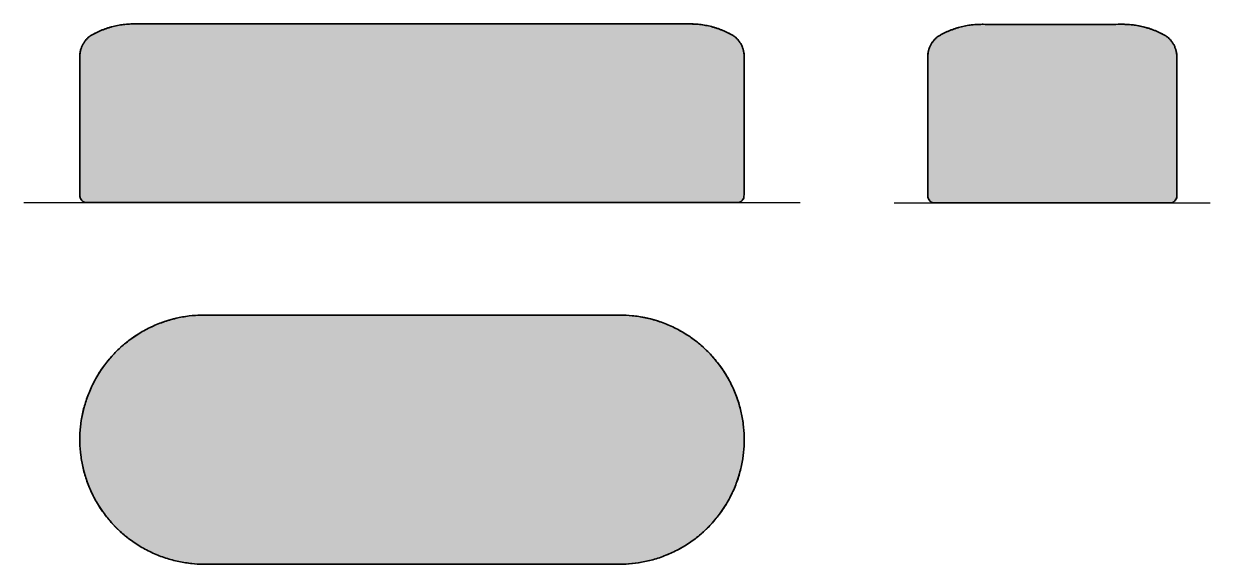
# Model space of a CAD drawing. Header units: millimetres. Extents: x 0 to 2857, y -871 to 431.
import ezdxf

# ---------------------------------------------------------------- set-up
doc = ezdxf.new("R2010")
doc.units = ezdxf.units.MM
doc.linetypes.add('Dots', pattern=[1, 0, -1])
doc.layers.add('Blocks', color=7, linetype='Continuous')
doc.layers.add('Blocks$Fill', color=7, linetype='Continuous', true_color=0xffffff)
for name, color, linetype, lineweight, true_color in [('Blocks$Inner', 7, 'Continuous', 25, 0x007f00), ('Blocks$Outline', 7, 'Continuous', 35, 0xff3f3f), ('Groud', 7, 'Dots', 25, 0x243775)]:
    doc.layers.add(name, color=color, linetype=linetype, lineweight=lineweight, true_color=true_color)

# ---------------------------------------------------------------- blocks, each defined once
blk = doc.blocks.new('Proto Bench Side')
at = {"layer": 'Blocks$Fill'}
blk.add_hatch(color=256, dxfattribs=at).paths.add_polyline_path([(-1720.1, 0), (-150.1, 0), (-149.7, 0), (-149.4, 0.1), (-149.1, 0.1), (-148.7, 0.2), (-148.4, 0.2), (-148.1, 0.3), (-147.7, 0.4), (-147.4, 0.5), (-147.1, 0.6), (-146.7, 0.7), (-146.4, 0.8), (-146, 0.9), (-145.7, 1), (-145.4, 1.1), (-145, 1.3), (-144.7, 1.4), (-144.4, 1.6), (-144.1, 1.7), (-143.7, 1.9), (-143.4, 2.1), (-143.1, 2.3), (-142.8, 2.5), (-142.5, 2.7), (-142.2, 2.9), (-141.9, 3.1), (-141.6, 3.3), (-141.3, 3.5), (-141, 3.8), (-140.7, 4), (-140.4, 4.3), (-140.1, 4.5), (-139.9, 4.8), (-139.6, 5.1), (-139.3, 5.3), (-139.1, 5.6), (-138.9, 5.9), (-138.6, 6.2), (-138.4, 6.5), (-138.2, 6.8), (-138, 7.1), (-137.7, 7.4), (-137.5, 7.7), (-137.3, 8), (-137.2, 8.3), (-137, 8.7), (-136.8, 9), (-136.7, 9.3), (-136.5, 9.6), (-136.4, 10), (-136.2, 10.3), (-136.1, 10.6), (-136, 11), (-135.8, 11.3), (-135.7, 11.6), (-135.6, 12), (-135.5, 12.3), (-135.5, 12.7), (-135.4, 13), (-135.3, 13.3), (-135.2, 13.7), (-135.2, 14), (-135.1, 14.3), (-135.1, 14.7), (-135.1, 15), (-135.1, 354.4), (-135.2, 356), (-135.3, 357.7), (-135.5, 359.3), (-135.8, 361), (-136.1, 362.6), (-136.4, 364.3), (-136.8, 366), (-137.2, 367.6), (-137.7, 369.2), (-138.2, 370.9), (-138.8, 372.5), (-139.4, 374.1), (-140.1, 375.7), (-140.8, 377.3), (-141.5, 378.8), (-142.3, 380.4), (-143.1, 381.9), (-144, 383.4), (-144.9, 384.8), (-145.9, 386.3), (-146.9, 387.7), (-147.9, 389.1), (-148.9, 390.4), (-150, 391.7), (-151.2, 393), (-152.3, 394.2), (-153.5, 395.4), (-154.7, 396.6), (-156, 397.7), (-157.2, 398.8), (-158.5, 399.9), (-159.8, 400.9), (-165.9, 404.4), (-172.2, 407.7), (-178.5, 410.8), (-185, 413.7), (-191.6, 416.4), (-198.3, 418.8), (-205.1, 421), (-212, 423), (-218.9, 424.7), (-225.9, 426.2), (-232.9, 427.5), (-240, 428.5), (-247.1, 429.2), (-254.1, 429.7), (-261.2, 430), (-268.2, 430), (-1601.9, 430), (-1609, 430), (-1616, 429.7), (-1623.1, 429.2), (-1630.2, 428.5), (-1637.2, 427.5), (-1644.2, 426.2), (-1651.2, 424.7), (-1658.2, 423), (-1665, 421), (-1671.8, 418.8), (-1678.5, 416.4), (-1685.1, 413.7), (-1691.6, 410.8), (-1698, 407.7), (-1704.2, 404.4), (-1710.3, 400.9), (-1711.6, 399.9), (-1712.9, 398.8), (-1714.2, 397.7), (-1715.4, 396.6), (-1716.6, 395.4), (-1717.8, 394.2), (-1719, 393), (-1720.1, 391.7), (-1721.2, 390.4), (-1722.3, 389.1), (-1723.3, 387.7), (-1724.3, 386.3), (-1725.2, 384.8), (-1726.1, 383.4), (-1727, 381.9), (-1727.8, 380.4), (-1728.6, 378.8), (-1729.4, 377.3), (-1730.1, 375.7), (-1730.7, 374.1), (-1731.4, 372.5), (-1731.9, 370.9), (-1732.5, 369.2), (-1732.9, 367.6), (-1733.4, 366), (-1733.7, 364.3), (-1734.1, 362.6), (-1734.4, 361), (-1734.6, 359.3), (-1734.8, 357.7), (-1735, 356), (-1735.1, 354.4), (-1735.1, 15), (-1735, 14.7), (-1735, 14.3), (-1734.9, 14), (-1734.9, 13.7), (-1734.8, 13.3), (-1734.8, 13), (-1734.7, 12.7), (-1734.6, 12.3), (-1734.5, 12), (-1734.4, 11.6), (-1734.3, 11.3), (-1734.2, 11), (-1734.1, 10.6), (-1733.9, 10.3), (-1733.8, 10), (-1733.6, 9.6), (-1733.5, 9.3), (-1733.3, 9), (-1733.2, 8.7), (-1733, 8.3), (-1732.8, 8), (-1732.6, 7.7), (-1732.4, 7.4), (-1732.2, 7.1), (-1732, 6.8), (-1731.8, 6.5), (-1731.5, 6.2), (-1731.3, 5.9), (-1731, 5.6), (-1730.8, 5.3), (-1730.5, 5.1), (-1730.3, 4.8), (-1730, 4.5), (-1729.7, 4.3), (-1729.5, 4), (-1729.2, 3.8), (-1728.9, 3.5), (-1728.6, 3.3), (-1728.3, 3.1), (-1728, 2.9), (-1727.7, 2.7), (-1727.4, 2.5), (-1727.1, 2.3), (-1726.7, 2.1), (-1726.4, 1.9), (-1726.1, 1.7), (-1725.8, 1.6), (-1725.4, 1.4), (-1725.1, 1.3), (-1724.8, 1.1), (-1724.4, 1), (-1724.1, 0.9), (-1723.8, 0.8), (-1723.4, 0.7), (-1723.1, 0.6), (-1722.8, 0.5), (-1722.4, 0.4), (-1722.1, 0.3), (-1721.7, 0.2), (-1721.4, 0.2), (-1721.1, 0.1), (-1720.7, 0.1), (-1720.4, 0)], flags=0)
at = {"layer": 'Blocks$Inner', "linetype": 'ByBlock'}
for p, q in [((-268.2, 430), (-1601.9, 430)), ((-1735.1, 354.4), (-1735.1, 15)), ((-135.1, 15), (-135.1, 354.4)), ((-1720.1, 0), (-150.1, 0))]:
    blk.add_line(p, q, dxfattribs=at)
for centre, radius, start, end in [((-1604.9, 224.9), 205.1, 89.1628, 120.9188), ((-265.2, 224.9), 205.1, 59.0812, 90.8372), ((-1672.9, 351.1), 62.3, 126.9552, 176.9854), ((-197.3, 351.1), 62.3, 3.0146, 53.0448), ((-1718.5, 16.5), 16.6, 185.304, 264.7063), ((-151.6, 16.5), 16.6, 275.2937, 354.696)]:
    blk.add_arc(centre, radius, start, end, dxfattribs=at)
at = {"layer": 'Blocks$Outline'}
blk.add_rational_spline([(-1720.1, 0), (-935.1, 0), (-150.1, 0), (-136.3, 1.3), (-135.1, 15), (-135.1, 184.7), (-135.1, 354.4), (-136.6, 383.4), (-159.8, 400.9), (-209.9, 430.9), (-268.2, 430), (-935.1, 430), (-1601.9, 430), (-1660.3, 430.9), (-1710.3, 400.9), (-1733.5, 383.4), (-1735.1, 354.4), (-1735.1, 184.7), (-1735.1, 15), (-1733.8, 1.3), (-1720.1, 0)], [1, 1, 1, 0.769386525014, 1, 1, 1, 0.906196593108, 1, 0.961846594235, 1, 1, 1, 0.961846594235, 1, 0.906196593108, 1, 1, 1, 0.769386525014, 1], degree=2, knots=[0, 0, 0, 1570.000529, 1570.000529, 1593.008937, 1593.008937, 1932.378501, 1932.378501, 1986.783279, 1986.783279, 2100.450242, 2100.450242, 3434.180032, 3434.180032, 3547.846995, 3547.846995, 3602.251773, 3602.251773, 3941.621337, 3941.621337, 3964.629745, 3964.629745, 3964.629745], dxfattribs=at)
blk = doc.blocks.new('Proto Bench End')
at = {"layer": 'Blocks$Fill'}
blk.add_hatch(color=256, dxfattribs=at).paths.add_polyline_path([(-665.5, 0), (-95.5, 0), (-95.1, 0), (-94.8, 0.1), (-94.5, 0.1), (-94.1, 0.2), (-93.8, 0.2), (-93.5, 0.3), (-93.1, 0.4), (-92.8, 0.5), (-92.5, 0.6), (-92.1, 0.7), (-91.8, 0.8), (-91.4, 0.9), (-91.1, 1), (-90.8, 1.1), (-90.4, 1.3), (-90.1, 1.4), (-89.8, 1.6), (-89.5, 1.7), (-89.1, 1.9), (-88.8, 2.1), (-88.5, 2.3), (-88.2, 2.5), (-87.9, 2.7), (-87.6, 2.9), (-87.3, 3.1), (-87, 3.3), (-86.7, 3.5), (-86.4, 3.8), (-86.1, 4), (-85.8, 4.3), (-85.5, 4.5), (-85.3, 4.8), (-85, 5.1), (-84.7, 5.3), (-84.5, 5.6), (-84.3, 5.9), (-84, 6.2), (-83.8, 6.5), (-83.6, 6.8), (-83.4, 7.1), (-83.1, 7.4), (-82.9, 7.7), (-82.8, 8), (-82.6, 8.3), (-82.4, 8.7), (-82.2, 9), (-82.1, 9.3), (-81.9, 9.6), (-81.8, 10), (-81.6, 10.3), (-81.5, 10.6), (-81.4, 11), (-81.2, 11.3), (-81.1, 11.6), (-81, 12), (-80.9, 12.3), (-80.9, 12.7), (-80.8, 13), (-80.7, 13.3), (-80.6, 13.7), (-80.6, 14), (-80.5, 14.3), (-80.5, 14.7), (-80.5, 15), (-80.5, 354.4), (-80.6, 356), (-80.7, 357.7), (-80.9, 359.3), (-81.2, 361), (-81.5, 362.6), (-81.8, 364.3), (-82.2, 366), (-82.6, 367.6), (-83.1, 369.2), (-83.6, 370.9), (-84.2, 372.5), (-84.8, 374.1), (-85.5, 375.7), (-86.2, 377.3), (-86.9, 378.8), (-87.7, 380.4), (-88.5, 381.9), (-89.4, 383.4), (-90.3, 384.8), (-91.3, 386.3), (-92.3, 387.7), (-93.3, 389.1), (-94.4, 390.4), (-95.4, 391.7), (-96.6, 393), (-97.7, 394.2), (-98.9, 395.4), (-100.1, 396.6), (-101.4, 397.7), (-102.6, 398.8), (-103.9, 399.9), (-105.2, 400.9), (-111.3, 404.4), (-117.6, 407.7), (-123.9, 410.8), (-130.4, 413.7), (-137, 416.4), (-143.7, 418.8), (-150.5, 421), (-157.4, 423), (-164.3, 424.7), (-171.3, 426.2), (-178.3, 427.5), (-185.4, 428.5), (-192.5, 429.2), (-199.5, 429.7), (-206.6, 430), (-213.6, 430), (-547.3, 430), (-554.4, 430), (-561.4, 429.7), (-568.5, 429.2), (-575.6, 428.5), (-582.6, 427.5), (-589.6, 426.2), (-596.6, 424.7), (-603.6, 423), (-610.4, 421), (-617.2, 418.8), (-623.9, 416.4), (-630.5, 413.7), (-637, 410.8), (-643.4, 407.7), (-649.6, 404.4), (-655.7, 400.9), (-657, 399.9), (-658.3, 398.8), (-659.6, 397.7), (-660.8, 396.6), (-662, 395.4), (-663.2, 394.2), (-664.4, 393), (-665.5, 391.7), (-666.6, 390.4), (-667.7, 389.1), (-668.7, 387.7), (-669.7, 386.3), (-670.6, 384.8), (-671.5, 383.4), (-672.4, 381.9), (-673.2, 380.4), (-674, 378.8), (-674.8, 377.3), (-675.5, 375.7), (-676.1, 374.1), (-676.8, 372.5), (-677.3, 370.9), (-677.9, 369.2), (-678.3, 367.6), (-678.8, 366), (-679.1, 364.3), (-679.5, 362.6), (-679.8, 361), (-680, 359.3), (-680.2, 357.7), (-680.4, 356), (-680.5, 354.4), (-680.5, 15), (-680.4, 14.7), (-680.4, 14.3), (-680.3, 14), (-680.3, 13.7), (-680.2, 13.3), (-680.2, 13), (-680.1, 12.7), (-680, 12.3), (-679.9, 12), (-679.8, 11.6), (-679.7, 11.3), (-679.6, 11), (-679.5, 10.6), (-679.3, 10.3), (-679.2, 10), (-679, 9.6), (-678.9, 9.3), (-678.7, 9), (-678.6, 8.7), (-678.4, 8.3), (-678.2, 8), (-678, 7.7), (-677.8, 7.4), (-677.6, 7.1), (-677.4, 6.8), (-677.2, 6.5), (-676.9, 6.2), (-676.7, 5.9), (-676.4, 5.6), (-676.2, 5.3), (-675.9, 5.1), (-675.7, 4.8), (-675.4, 4.5), (-675.1, 4.3), (-674.9, 4), (-674.6, 3.8), (-674.3, 3.5), (-674, 3.3), (-673.7, 3.1), (-673.4, 2.9), (-673.1, 2.7), (-672.8, 2.5), (-672.5, 2.3), (-672.1, 2.1), (-671.8, 1.9), (-671.5, 1.7), (-671.2, 1.6), (-670.8, 1.4), (-670.5, 1.3), (-670.2, 1.1), (-669.8, 1), (-669.5, 0.9), (-669.2, 0.8), (-668.8, 0.7), (-668.5, 0.6), (-668.2, 0.5), (-667.8, 0.4), (-667.5, 0.3), (-667.1, 0.2), (-666.8, 0.2), (-666.5, 0.1), (-666.1, 0.1), (-665.8, 0)], flags=0)
at = {"layer": 'Blocks$Inner', "linetype": 'ByBlock'}
for p, q in [((-213.6, 430), (-547.3, 430)), ((-680.5, 354.4), (-680.5, 15)), ((-80.5, 15), (-80.5, 354.4)), ((-665.5, 0), (-95.5, 0))]:
    blk.add_line(p, q, dxfattribs=at)
for centre, radius, start, end in [((-550.3, 224.9), 205.1, 89.1628, 120.9188), ((-210.6, 224.9), 205.1, 59.0812, 90.8372), ((-618.3, 351.1), 62.3, 126.9552, 176.9854), ((-142.7, 351.1), 62.3, 3.0146, 53.0448), ((-663.9, 16.5), 16.6, 185.304, 264.7063), ((-97, 16.5), 16.6, 275.2937, 354.696)]:
    blk.add_arc(centre, radius, start, end, dxfattribs=at)
at = {"layer": 'Blocks$Outline'}
blk.add_rational_spline([(-665.5, 0), (-380.5, 0), (-95.5, 0), (-81.7, 1.3), (-80.5, 15), (-80.5, 184.7), (-80.5, 354.4), (-82, 383.4), (-105.2, 400.9), (-155.3, 430.9), (-213.6, 430), (-380.5, 430), (-547.3, 430), (-605.7, 430.9), (-655.7, 400.9), (-678.9, 383.4), (-680.5, 354.4), (-680.5, 184.7), (-680.5, 15), (-679.2, 1.3), (-665.5, 0)], [1, 1, 1, 0.769386525014, 1, 1, 1, 0.906196593108, 1, 0.961846594235, 1, 1, 1, 0.961846594235, 1, 0.906196593108, 1, 1, 1, 0.769386525014, 1], degree=2, knots=[0, 0, 0, 570.000529, 570.000529, 593.008937, 593.008937, 932.378501, 932.378501, 986.783279, 986.783279, 1100.450242, 1100.450242, 1434.180032, 1434.180032, 1547.846995, 1547.846995, 1602.251773, 1602.251773, 1941.621337, 1941.621337, 1964.629745, 1964.629745, 1964.629745], dxfattribs=at)
blk = doc.blocks.new('Proto Bench Top')
at = {"layer": 'Blocks$Fill'}
blk.add_hatch(color=256, dxfattribs=at).paths.add_polyline_path([(-300, 300), (-1300, 300), (-1306.7, 299.9), (-1313.4, 299.7), (-1320.1, 299.3), (-1327, 298.8), (-1333.8, 298.1), (-1340.7, 297.2), (-1347.6, 296.2), (-1354.6, 295), (-1361.6, 293.6), (-1368.6, 292.1), (-1375.5, 290.3), (-1382.5, 288.4), (-1389.5, 286.3), (-1396.5, 284), (-1403.5, 281.6), (-1410.4, 278.9), (-1417.3, 276.1), (-1424.2, 273.1), (-1431, 269.9), (-1437.8, 266.5), (-1444.5, 262.9), (-1451.1, 259.2), (-1457.7, 255.2), (-1464.2, 251.1), (-1470.5, 246.8), (-1476.8, 242.3), (-1483, 237.7), (-1489.1, 232.9), (-1495, 227.9), (-1500.9, 222.8), (-1506.6, 217.6), (-1512.1, 212.1), (-1517.6, 206.6), (-1522.8, 200.9), (-1527.9, 195), (-1532.9, 189.1), (-1537.7, 183), (-1542.3, 176.8), (-1546.8, 170.5), (-1551.1, 164.2), (-1555.2, 157.7), (-1559.2, 151.1), (-1562.9, 144.5), (-1566.5, 137.8), (-1569.9, 131), (-1573.1, 124.2), (-1576.1, 117.3), (-1578.9, 110.4), (-1581.6, 103.5), (-1584, 96.5), (-1586.3, 89.5), (-1588.4, 82.5), (-1590.3, 75.5), (-1592.1, 68.6), (-1593.6, 61.6), (-1595, 54.6), (-1596.2, 47.6), (-1597.2, 40.7), (-1598.1, 33.8), (-1598.8, 27), (-1599.3, 20.1), (-1599.7, 13.4), (-1599.9, 6.7), (-1600, 0), (-1599.9, -6.7), (-1599.7, -13.4), (-1599.3, -20.1), (-1598.8, -27), (-1598.1, -33.8), (-1597.2, -40.7), (-1596.2, -47.6), (-1595, -54.6), (-1593.6, -61.6), (-1592.1, -68.6), (-1590.3, -75.5), (-1588.4, -82.5), (-1586.3, -89.5), (-1584, -96.5), (-1581.6, -103.5), (-1578.9, -110.4), (-1576.1, -117.3), (-1573.1, -124.2), (-1569.9, -131), (-1566.5, -137.8), (-1562.9, -144.5), (-1559.2, -151.1), (-1555.2, -157.7), (-1551.1, -164.2), (-1546.8, -170.5), (-1542.3, -176.8), (-1537.7, -183), (-1532.9, -189.1), (-1527.9, -195), (-1522.8, -200.9), (-1517.6, -206.6), (-1512.1, -212.1), (-1506.6, -217.6), (-1500.9, -222.8), (-1495, -227.9), (-1489.1, -232.9), (-1483, -237.7), (-1476.8, -242.3), (-1470.5, -246.8), (-1464.2, -251.1), (-1457.7, -255.2), (-1451.1, -259.2), (-1444.5, -262.9), (-1437.8, -266.5), (-1431, -269.9), (-1424.2, -273.1), (-1417.3, -276.1), (-1410.4, -278.9), (-1403.5, -281.6), (-1396.5, -284), (-1389.5, -286.3), (-1382.5, -288.4), (-1375.5, -290.3), (-1368.6, -292.1), (-1361.6, -293.6), (-1354.6, -295), (-1347.6, -296.2), (-1340.7, -297.2), (-1333.8, -298.1), (-1327, -298.8), (-1320.1, -299.3), (-1313.4, -299.7), (-1306.7, -299.9), (-1300, -300), (-300, -300), (-293.3, -299.9), (-286.6, -299.7), (-279.9, -299.3), (-273, -298.8), (-266.2, -298.1), (-259.3, -297.2), (-252.4, -296.2), (-245.4, -295), (-238.4, -293.6), (-231.4, -292.1), (-224.5, -290.3), (-217.5, -288.4), (-210.5, -286.3), (-203.5, -284), (-196.5, -281.6), (-189.6, -278.9), (-182.7, -276.1), (-175.8, -273.1), (-169, -269.9), (-162.2, -266.5), (-155.5, -262.9), (-148.9, -259.2), (-142.3, -255.2), (-135.8, -251.1), (-129.5, -246.8), (-123.2, -242.3), (-117, -237.7), (-110.9, -232.9), (-105, -227.9), (-99.1, -222.8), (-93.4, -217.6), (-87.9, -212.1), (-82.4, -206.6), (-77.2, -200.9), (-72.1, -195), (-67.1, -189.1), (-62.3, -183), (-57.7, -176.8), (-53.2, -170.5), (-48.9, -164.2), (-44.8, -157.7), (-40.8, -151.1), (-37.1, -144.5), (-33.5, -137.8), (-30.1, -131), (-26.9, -124.2), (-23.9, -117.3), (-21.1, -110.4), (-18.4, -103.5), (-16, -96.5), (-13.7, -89.5), (-11.6, -82.5), (-9.7, -75.5), (-7.9, -68.6), (-6.4, -61.6), (-5, -54.6), (-3.8, -47.6), (-2.8, -40.7), (-1.9, -33.8), (-1.2, -27), (-0.7, -20.1), (-0.3, -13.4), (-0.1, -6.7), (0, 0), (-0.1, 6.7), (-0.3, 13.4), (-0.7, 20.1), (-1.2, 27), (-1.9, 33.8), (-2.8, 40.7), (-3.8, 47.6), (-5, 54.6), (-6.4, 61.6), (-7.9, 68.6), (-9.7, 75.5), (-11.6, 82.5), (-13.7, 89.5), (-16, 96.5), (-18.4, 103.5), (-21.1, 110.4), (-23.9, 117.3), (-26.9, 124.2), (-30.1, 131), (-33.5, 137.8), (-37.1, 144.5), (-40.8, 151.1), (-44.8, 157.7), (-48.9, 164.2), (-53.2, 170.5), (-57.7, 176.8), (-62.3, 183), (-67.1, 189.1), (-72.1, 195), (-77.2, 200.9), (-82.4, 206.6), (-87.9, 212.1), (-93.4, 217.6), (-99.1, 222.8), (-105, 227.9), (-110.9, 232.9), (-117, 237.7), (-123.2, 242.3), (-129.5, 246.8), (-135.8, 251.1), (-142.3, 255.2), (-148.9, 259.2), (-155.5, 262.9), (-162.2, 266.5), (-169, 269.9), (-175.8, 273.1), (-182.7, 276.1), (-189.6, 278.9), (-196.5, 281.6), (-203.5, 284), (-210.5, 286.3), (-217.5, 288.4), (-224.5, 290.3), (-231.4, 292.1), (-238.4, 293.6), (-245.4, 295), (-252.4, 296.2), (-259.3, 297.2), (-266.2, 298.1), (-273, 298.8), (-279.9, 299.3), (-286.6, 299.7), (-293.3, 299.9)], flags=0)
at = {"layer": 'Blocks$Inner', "linetype": 'ByBlock'}
for p, q in [((-300, 300), (-1300, 300)), ((-1300, -300), (-300, -300))]:
    blk.add_line(p, q, dxfattribs=at)
for centre, start, end in [((-1300, 0), 90, 270), ((-300, 0), 270, 90)]:
    blk.add_arc(centre, 300, start, end, dxfattribs=at)
at = {"layer": 'Blocks$Outline'}
blk.add_rational_spline([(-300, 300), (-800, 300), (-1300, 300), (-1600, 300), (-1600, 0), (-1600, -300), (-1300, -300), (-800, -300), (-300, -300), (0, -300), (0, 0), (0, 300), (-300, 300)], [1, 1, 1, 0.707106781187, 1, 0.707106781187, 1, 1, 1, 0.707106781187, 1, 0.707106781187, 1], degree=2, knots=[0, 0, 0, 1000.000097, 1000.000097, 1471.238995, 1471.238995, 1942.477893, 1942.477893, 2942.477989, 2942.477989, 3413.716888, 3413.716888, 3884.955786, 3884.955786, 3884.955786], dxfattribs=at)

msp = doc.modelspace()

# ---------------------------------------------------------------- linework, layer by layer
at = {"layer": 'Groud', "linetype": 'ByBlock'}
for points in [[(0, 0), (1870.1, 0)], [(2096.5, -0.9), (2857.5, -0.9)]]:
    msp.add_lwpolyline(points, dxfattribs=at)

# ---------------------------------------------------------------- block references
at = {"layer": 'Blocks'}
for name, p in [('Proto Bench Side', (1870.1, 0)), ('Proto Bench End', (2857.5, -0.9)), ('Proto Bench Top', (1735.1, -571))]:
    msp.add_blockref(name, p, dxfattribs=at)

doc.saveas('drawing.dxf')
